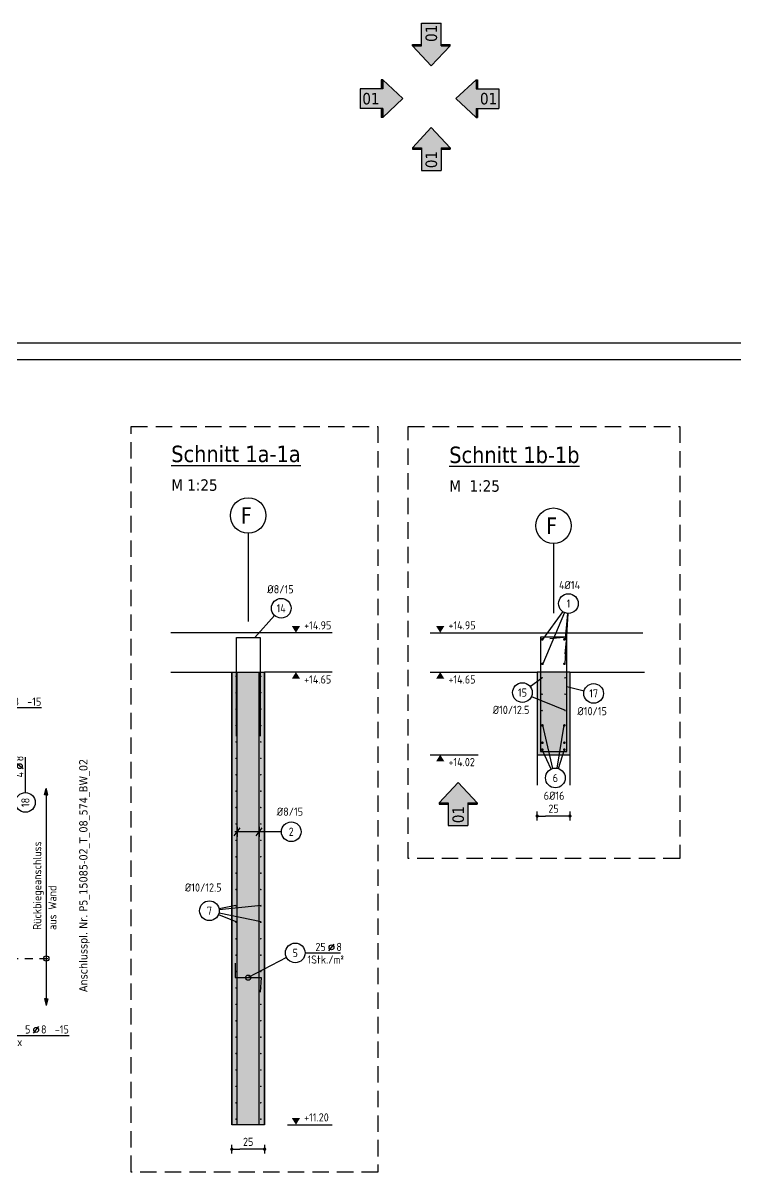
# Model space of a CAD drawing. Extents: x -7 to 75, y 1 to 115.
# Drawn here: x 22.37 to 33.23, y 30.83 to 48.34 of the extents above; entities that cross this region are included whole.
import ezdxf
from ezdxf.enums import TextEntityAlignment as Align

# ---------------------------------------------------------------- set-up
doc = ezdxf.new("R2010")
doc.units = 0
doc.header["$LTSCALE"] = 0.5
for name, pattern in [('AUSGEZOGEN', [1000.01, 1000, 0.01]), ('DASHED', [0.75, 0.5, -0.25]), ('STRICHLINIE', [0.75, 0.5, -0.25]), ('VERDECKT', [0.375, 0.25, -0.125])]:
    doc.linetypes.add(name, pattern=pattern)
for name, color, linetype in [('ACHSEN', 7, 'Continuous'), ('AFU', 7, 'Continuous'), ('BETON', 7, 'Continuous'), ('DETAIL', 7, 'Continuous'), ('grau_hell', 7, 'Continuous'), ('grau_mittel', 7, 'Continuous'), ('HILFE', 7, 'Continuous'), ('index', 7, 'Continuous'), ('koten', 7, 'Continuous'), ('MASSE', 7, 'Continuous'), ('OBJEKT', 7, 'Continuous'), ('RAHMEN', 7, 'Continuous'), ('RND', 7, 'Continuous'), ('RND-1', 7, 'Continuous'), ('SFP_Achsen', 7, 'Continuous'), ('TEXT', 7, 'Continuous')]:
    doc.layers.add(name, color=color, linetype=linetype)
doc.styles.add('helv', font='tahoma.ttf')
doc.styles.add('txt', font='isocp.shx')
doc.linetypes.add('AFU_50K', pattern='A,0.15,["/",Standard,S=0.2,R=0,X=-0.01,Y=-0.1],0.07,["/",Standard,S=0.2,R=0,X=-0.01,Y=-0.1],0.15', length=0.37)
doc.dimstyles.new('DOT_I', dxfattribs={"dimscale": 0.5, "dimtxt": 0.25, "dimasz": 0.25, "dimexe": 0.1, "dimexo": 0.3, "dimgap": 0.1, "dimtad": 1, "dimdec": 3, "dimzin": 3, "dimtxsty": 'txt', "dimblk": 'DOT', "dimblk1": 'DOT', "dimblk2": 'DOT', "dimsah": 1, "dimcen": 0.1, "dimse1": 1, "dimse2": 1, "dimazin": 0, "dimtfac": 1, "dimtdec": 4, "dimtix": 1, "dimtmove": 2, "dimatfit": 3, "dimfxl": 0, "dimtvp": 1, "dimtolj": 1, "dimtzin": 0, "dimarcsym": 0})

# ---------------------------------------------------------------- blocks, each defined once
blk = doc.blocks.new('Pfeillinie')
at = {"layer": 'TEXT', "linetype": 'Continuous'}
blk.add_hatch(color=7, dxfattribs=at).paths.add_polyline_path([(0, 0), (-0.8, 0.2), (-0.8, 0), (-0.8, -0.2)])
at = {"layer": 'TEXT', "color": 7, "linetype": 'Continuous'}
for p, q in [((-0.8, 0), (-0.8, 0.2)), ((-0.8, 0.2), (0, 0)), ((-0.8, 0), (-0.8, -0.2)), ((-0.8, -0.2), (0, 0))]:
    blk.add_line(p, q, dxfattribs=at)
blk = doc.blocks.new('okrd_o')
at = {"layer": 'koten', "color": 7, "linetype": 'Continuous'}
blk.add_solid([(-0.125, 0.202), (0.125, 0.202), (0, 0)], dxfattribs=at)
at = {"layer": 'koten', "style": 'txt'}
blk.add_attdef('OKRD', (0.25, 0.1), '', height=0.25, dxfattribs=at)
blk = doc.blocks.new('DOT')
at = {"layer": 'MASSE', "color": 7, "linetype": 'Continuous'}
for p, q in [((0, 0), (-1, 0)), ((0, 0.54), (0, -0.54))]:
    blk.add_line(p, q, dxfattribs=at)
at = {"layer": 'MASSE', "color": 7, "linetype": 'Continuous', "const_width": 0.2}
blk.add_lwpolyline([(-0.1, 0, 1), (0.1, 0, 1)], format="xyb", close=True, dxfattribs=at)
blk = doc.blocks.new('*D17')
at = {"layer": 'Defpoints', "color": 0, "linetype": 'AUSGEZOGEN', "transparency": 16777216}
for p in [(25.556, 31.174), (25.556, 31.174), (26.056, 31.174)]:
    blk.add_point(p, dxfattribs=at)
at = {"layer": 'MASSE', "color": 0, "linetype": 'AUSGEZOGEN', "lineweight": -2, "transparency": 16777216}
blk.add_line((25.931, 31.174), (25.681, 31.174), dxfattribs=at)
at = {"layer": 'MASSE', "color": 0, "linetype": 'AUSGEZOGEN', "lineweight": -2, "transparency": 16777216, "xscale": 0.125, "yscale": 0.125, "zscale": 0.125, "rotation": 180}
blk.add_blockref('DOT', (25.556, 31.174), dxfattribs=at)
at = {"layer": 'MASSE', "color": 0, "linetype": 'AUSGEZOGEN', "lineweight": -2, "transparency": 16777216, "xscale": 0.125, "yscale": 0.125, "zscale": 0.125}
blk.add_blockref('DOT', (26.056, 31.174), dxfattribs=at)
at = {"layer": 'MASSE', "color": 0, "linetype": 'AUSGEZOGEN', "transparency": 16777216, "insert": (25.806, 31.286), "char_height": 0.125, "attachment_point": 5, "style": 'txt'}
blk.add_mtext('\\A1;25', dxfattribs=at)
blk = doc.blocks.new('okrd_u')
at = {"layer": 'koten', "color": 7, "linetype": 'Continuous'}
blk.add_solid([(-0.125, -0.202), (0.125, -0.202), (0, 0)], dxfattribs=at)
at = {"layer": 'koten', "style": 'txt'}
blk.add_attdef('OKRD', (0.25, -0.35), '', height=0.25, dxfattribs=at)
blk = doc.blocks.new('RND_LEI')
at = {"layer": 'RND', "color": 7, "linetype": 'Continuous'}
blk.add_line((1.022, 0.066), (1.19, 0.27), dxfattribs=at)
for centre, radius in [((0, 0), 0.3), ((1.106, 0.168), 0.075)]:
    blk.add_circle(centre, radius, dxfattribs=at)
at = {"layer": 'RND', "color": 7, "linetype": 'Continuous', "style": 'txt'}
blk.add_attdef('POSL', text='', height=0.25, dxfattribs=at).set_placement((0, 0), align=Align.MIDDLE)
blk.add_attdef('ANZ', text='', height=0.25, dxfattribs=at).set_placement((0.931, 0.057), align=Align.RIGHT)
for tag, p in [('DUM', (1.253, 0.057)), ('ABSTD', (1.674, 0.057)), ('POSTXT', (0.374, -0.327))]:
    blk.add_attdef(tag, p, '', height=0.25, dxfattribs=at)
blk = doc.blocks.new('RND_HIN')
at = {"layer": 'RND', "color": 7, "linetype": 'Continuous'}
blk.add_circle((0, 0), 0.3, dxfattribs=at)
at = {"layer": 'RND', "color": 7, "linetype": 'Continuous', "style": 'txt'}
blk.add_attdef('POSI', text='', height=0.25, dxfattribs=at).set_placement((0, 0), align=Align.MIDDLE)
blk = doc.blocks.new('lei_gre')
at = {"layer": 'RND', "color": 7, "linetype": 'Continuous'}
for p, q in [((-0.09, -0.12), (0.09, 0.12)), ((0, 0.15), (0, -0.15))]:
    blk.add_line(p, q, dxfattribs=at)
blk = doc.blocks.new('A0--19')
at = {"layer": 'RAHMEN'}
blk.add_line((99.9, 84.1), (0, 84.1), dxfattribs=at)
at = {"layer": 'RAHMEN', "color": 5}
blk.add_line((99.4, 83.6), (2, 83.6), dxfattribs=at)
blk = doc.blocks.new('*D23')
at = {"layer": 'Defpoints', "color": 0, "linetype": 'AUSGEZOGEN', "transparency": 16777216}
for p in [(30.211, 36.252), (30.211, 36.252), (30.711, 36.252)]:
    blk.add_point(p, dxfattribs=at)
at = {"layer": 'MASSE', "color": 0, "linetype": 'AUSGEZOGEN', "lineweight": -2, "transparency": 16777216}
blk.add_line((30.586, 36.252), (30.336, 36.252), dxfattribs=at)
at = {"layer": 'MASSE', "color": 0, "linetype": 'AUSGEZOGEN', "lineweight": -2, "transparency": 16777216, "xscale": 0.125, "yscale": 0.125, "zscale": 0.125, "rotation": 180}
blk.add_blockref('DOT', (30.211, 36.252), dxfattribs=at)
at = {"layer": 'MASSE', "color": 0, "linetype": 'AUSGEZOGEN', "lineweight": -2, "transparency": 16777216, "xscale": 0.125, "yscale": 0.125, "zscale": 0.125}
blk.add_blockref('DOT', (30.711, 36.252), dxfattribs=at)
at = {"layer": 'MASSE', "color": 0, "linetype": 'AUSGEZOGEN', "transparency": 16777216, "insert": (30.461, 36.364), "char_height": 0.125, "attachment_point": 5, "style": 'txt'}
blk.add_mtext('\\A1;25', dxfattribs=at)
blk = doc.blocks.new('hin_ind5')
at = {"layer": 'grau_hell', "linetype": 'AUSGEZOGEN'}
h = blk.add_hatch(color=9, dxfattribs=at)
h.dxf.hatch_style = 2
h.paths.add_polyline_path([(0, 0), (0.619, -0.577), (0.619, -0.3), (1.306, -0.3), (1.306, 0.3), (0.619, 0.3), (0.619, 0.577)])
h.paths.add_polyline_path([(0.34, -0.274), (1.311, -0.274), (1.311, 0.274), (0.34, 0.274)], flags=9)
at = {"layer": 'OBJEKT', "linetype": 'AUSGEZOGEN'}
for points in [[(0.619, 0.3), (0.66, 0.3), (0.66, 0.577), (0.619, 0.577)], [(0.619, -0.577), (0.66, -0.577), (0.66, -0.3), (0.619, -0.3)]]:
    blk.add_hatch(color=1, dxfattribs=at).paths.add_polyline_path(points)
at = {"layer": 'OBJEKT', "color": 1, "linetype": 'AUSGEZOGEN'}
for p, q in [((0, 0), (0.619, 0.577)), ((0.619, 0.577), (0.619, 0.3)), ((0.619, 0.577), (0.66, 0.577)), ((0.66, 0.577), (0.66, 0.3)), ((0, 0), (0.619, -0.577)), ((0.619, 0.3), (1.306, 0.3)), ((1.306, 0.3), (1.306, -0.3)), ((0.619, -0.3), (0.619, -0.577)), ((0.619, -0.3), (1.306, -0.3)), ((0.66, -0.3), (0.66, -0.577))]:
    blk.add_line(p, q, dxfattribs=at)
at = {"layer": 'OBJEKT', "color": 7, "linetype": 'AUSGEZOGEN'}
blk.add_line((0.619, -0.577), (0.66, -0.577), dxfattribs=at)
at = {"layer": 'index', "color": 1, "linetype": 'Continuous', "style": 'helv'}
blk.add_attdef('INDEX', text='', height=0.35, rotation=360, dxfattribs=at).set_placement((1.259, 0), align=Align.MIDDLE_RIGHT)

msp = doc.modelspace()

# ---------------------------------------------------------------- hatches: boundary and pattern name
at = {"layer": 'grau_mittel'}
for points in [[(25.5558, 31.5463), (26.0558, 31.5463), (26.0558, 38.4463), (25.5558, 38.4463)], [(30.7111, 38.4463), (30.2111, 38.4463), (30.2111, 37.1863), (30.7111, 37.1863)]]:
    msp.add_hatch(color=61, dxfattribs=at).paths.add_polyline_path(points)

# ---------------------------------------------------------------- linework, layer by layer
at = {"layer": 'ACHSEN', "color": 140, "linetype": 'AUSGEZOGEN'}
for p, q in [((25.8058, 40.5629), (25.8058, 39.2158)), ((30.4611, 40.4065), (30.4611, 39.3446))]:
    msp.add_line(p, q, dxfattribs=at)
at = {"layer": 'AFU', "color": 8, "linetype": 'AFU_50K'}
for p, q in [((25.5558, 38.4463), (26.0558, 38.4463)), ((30.7111, 38.4463), (30.2111, 38.4463)), ((26.0558, 31.5463), (25.5558, 31.5463))]:
    msp.add_line(p, q, dxfattribs=at)
at = {"layer": 'BETON', "color": 6, "linetype": 'AUSGEZOGEN', "lineweight": 25}
msp.add_line((27.0872, 39.0463), (24.6245, 39.0463), dxfattribs=at)
at = {"layer": 'BETON', "color": 6, "linetype": 'AUSGEZOGEN'}
for p, q in [((28.5779, 39.0463), (31.8242, 39.0463)), ((24.6245, 38.4463), (25.5558, 38.4463)), ((27.0872, 38.4463), (26.0558, 38.4463)), ((28.5779, 38.4463), (30.2111, 38.4463)), ((30.2111, 38.4463), (30.2111, 37.1863)), ((30.7111, 38.4463), (30.7111, 37.1863)), ((30.7111, 38.4463), (31.8472, 38.4463)), ((30.2111, 37.1863), (30.7111, 37.1863))]:
    msp.add_line(p, q, dxfattribs=at)
at = {"layer": 'BETON', "color": 6, "linetype": 'AUSGEZOGEN', "lineweight": 35}
for p, q in [((25.5558, 38.4463), (25.5558, 31.5463)), ((26.0558, 38.4463), (26.0558, 31.5463))]:
    msp.add_line(p, q, dxfattribs=at)
at = {"layer": 'DETAIL', "color": 102, "linetype": 'STRICHLINIE'}
for points in [[(24.0233, 30.8257), (24.0233, 42.1889), (27.7847, 42.1889), (27.7847, 30.8257)], [(28.2422, 35.6045), (28.2422, 42.1889), (32.3837, 42.1889), (32.3837, 35.6045)]]:
    msp.add_lwpolyline(points, close=True, dxfattribs=at)
at = {"layer": 'HILFE', "color": 102, "linetype": 'AUSGEZOGEN'}
for p, q in [((28.5779, 37.1863), (29.3131, 37.1863)), ((26.4044, 31.5463), (27.0872, 31.5463))]:
    msp.add_line(p, q, dxfattribs=at)
at = {"layer": 'OBJEKT', "color": 7, "linetype": 'AUSGEZOGEN'}
for p, q in [((30.2111, 37.1863), (30.2111, 36.7227)), ((30.7111, 37.1863), (30.7111, 36.7227))]:
    msp.add_line(p, q, dxfattribs=at)
at = {"layer": 'RND', "color": 102, "linetype": 'AUSGEZOGEN'}
for p, q in [((26.2089, 39.3074), (25.9079, 38.9718)), ((30.6001, 39.3691), (30.2917, 38.9407)), ((30.6294, 39.3527), (30.2991, 38.5712)), ((30.6791, 39.3411), (30.6352, 38.5787)), ((30.6742, 39.3414), (30.639, 38.9519)), ((30.106, 38.2253), (30.2799, 38.3592)), ((30.9263, 38.1565), (30.6611, 38.2214)), ((30.1258, 38.0764), (30.6363, 37.8652)), ((30.4517, 36.9779), (30.2984, 37.6394)), ((30.5153, 36.9802), (30.6227, 37.637)), ((30.4253, 36.9685), (30.2937, 37.2506)), ((30.5346, 36.9754), (30.6274, 37.2647)), ((26.3116, 36.0123), (25.6019, 36.0123)), ((25.3621, 34.8401), (25.6155, 34.8944)), ((25.3645, 34.8249), (26.0041, 34.8944)), ((25.3541, 34.7517), (25.6155, 34.6444)), ((25.3622, 34.7781), (26.0041, 34.6444)), ((26.3906, 34.0959), (25.8061, 33.7888))]:
    msp.add_line(p, q, dxfattribs=at)
at = {"layer": 'RND', "color": 7, "linetype": 'AUSGEZOGEN'}
for p, q in [((21.7509, 37.9048), (22.6572, 37.9048)), ((22.4093, 36.6091), (22.4093, 37.1491)), ((26.6734, 34.1656), (27.2134, 34.1656)), ((22.1708, 32.9082), (23.077, 32.9082))]:
    msp.add_line(p, q, dxfattribs=at)
at = {"layer": 'RND', "color": 102, "linetype": 'VERDECKT'}
msp.add_line((21.9497, 34.0806), (22.7775, 34.0806), dxfattribs=at)
at = {"layer": 'RND', "color": 1, "linetype": 'AUSGEZOGEN'}
for points in [[(25.6289, 37.4718), (25.6289, 38.9718), (25.9889, 38.9718), (25.9889, 37.4718)], [(30.6384, 38.7173), (30.6611, 38.9763), (30.2611, 38.9763), (30.2611, 37.2363), (30.6611, 37.2363), (30.6611, 38.9763), (30.4021, 38.9536)], [(25.6387, 31.5463), (25.6387, 38.4463)], [(25.9729, 31.5463), (25.9729, 38.4463)]]:
    msp.add_lwpolyline(points, dxfattribs=at)
at = {"layer": 'RND', "color": 7, "linetype": 'AUSGEZOGEN'}
for points, const_width in [([(30.2811, 38.9454, 1), (30.3011, 38.9454, 1)], 0.02), ([(30.6163, 38.9454, 1), (30.6363, 38.9454, 1)], 0.02), ([(30.2811, 38.5725, 1), (30.3011, 38.5725, 1)], 0.02), ([(30.6163, 38.5725, 1), (30.6363, 38.5725, 1)], 0.02), ([(25.6155, 38.3812, 1), (25.6275, 38.3812, 1)], 0.012), ([(25.9921, 38.3812, 1), (26.0041, 38.3812, 1)], 0.012), ([(30.2799, 38.3592, 1), (30.2919, 38.3592, 1)], 0.012), ([(30.6423, 38.3592, -1), (30.6303, 38.3592, -1)], 0.012), ([(25.6155, 38.1312, 1), (25.6275, 38.1312, 1)], 0.012), ([(25.9921, 38.1312, 1), (26.0041, 38.1312, 1)], 0.012), ([(30.2799, 38.1092, 1), (30.2919, 38.1092, 1)], 0.012), ([(30.6423, 38.1092, -1), (30.6303, 38.1092, -1)], 0.012), ([(25.6155, 37.8812, 1), (25.6275, 37.8812, 1)], 0.012), ([(25.9921, 37.8812, 1), (26.0041, 37.8812, 1)], 0.012), ([(30.2799, 37.8592, 1), (30.2919, 37.8592, 1)], 0.012), ([(30.6423, 37.8592, -1), (30.6303, 37.8592, -1)], 0.012), ([(25.6155, 37.6312, 1), (25.6275, 37.6312, 1)], 0.012), ([(25.9921, 37.6312, 1), (26.0041, 37.6312, 1)], 0.012), ([(30.2811, 37.633, 1), (30.3011, 37.633, 1)], 0.02), ([(30.6163, 37.633, 1), (30.6363, 37.633, 1)], 0.02), ([(25.6155, 37.3812, 1), (25.6275, 37.3812, 1)], 0.012), ([(25.9921, 37.3812, 1), (26.0041, 37.3812, 1)], 0.012), ([(30.2811, 37.3687, 1), (30.3011, 37.3687, 1)], 0.02), ([(30.6163, 37.3687, 1), (30.6363, 37.3687, 1)], 0.02), ([(25.6155, 37.1312, 1), (25.6275, 37.1312, 1)], 0.012), ([(25.9921, 37.1312, 1), (26.0041, 37.1312, 1)], 0.012), ([(30.2811, 37.2644, 1), (30.3011, 37.2644, 1)], 0.02), ([(30.6163, 37.2644, 1), (30.6363, 37.2644, 1)], 0.02), ([(25.6155, 36.8812, 1), (25.6275, 36.8812, 1)], 0.012), ([(25.9921, 36.8812, 1), (26.0041, 36.8812, 1)], 0.012), ([(25.6155, 36.6312, 1), (25.6275, 36.6312, 1)], 0.012), ([(25.9921, 36.6312, 1), (26.0041, 36.6312, 1)], 0.012), ([(25.6155, 36.3812, 1), (25.6275, 36.3812, 1)], 0.012), ([(25.9921, 36.3812, 1), (26.0041, 36.3812, 1)], 0.012), ([(25.6155, 36.1312, 1), (25.6275, 36.1312, 1)], 0.012), ([(25.9921, 36.1312, 1), (26.0041, 36.1312, 1)], 0.012), ([(25.6155, 35.8812, 1), (25.6275, 35.8812, 1)], 0.012), ([(25.9921, 35.8812, 1), (26.0041, 35.8812, 1)], 0.012), ([(25.6155, 35.6312, 1), (25.6275, 35.6312, 1)], 0.012), ([(25.9921, 35.6312, 1), (26.0041, 35.6312, 1)], 0.012), ([(25.6155, 35.3812, 1), (25.6275, 35.3812, 1)], 0.012), ([(25.9921, 35.3812, 1), (26.0041, 35.3812, 1)], 0.012), ([(25.6155, 35.1312, 1), (25.6275, 35.1312, 1)], 0.012), ([(25.9921, 35.1312, 1), (26.0041, 35.1312, 1)], 0.012), ([(25.6155, 34.8812, 1), (25.6275, 34.8812, 1)], 0.012), ([(25.9921, 34.8812, 1), (26.0041, 34.8812, 1)], 0.012), ([(25.6155, 34.6312, 1), (25.6275, 34.6312, 1)], 0.012), ([(25.9921, 34.6312, 1), (26.0041, 34.6312, 1)], 0.012), ([(25.6155, 34.3812, 1), (25.6275, 34.3812, 1)], 0.012), ([(25.9921, 34.3812, 1), (26.0041, 34.3812, 1)], 0.012), ([(25.6155, 34.1312, 1), (25.6275, 34.1312, 1)], 0.012), ([(25.9921, 34.1312, 1), (26.0041, 34.1312, 1)], 0.012), ([(25.6155, 33.8812, 1), (25.6275, 33.8812, 1)], 0.012), ([(25.9921, 33.8812, 1), (26.0041, 33.8812, 1)], 0.012), ([(25.6155, 33.6312, 1), (25.6275, 33.6312, 1)], 0.012), ([(25.9921, 33.6312, 1), (26.0041, 33.6312, 1)], 0.012), ([(25.6155, 33.3812, 1), (25.6275, 33.3812, 1)], 0.012), ([(25.9921, 33.3812, 1), (26.0041, 33.3812, 1)], 0.012), ([(25.6155, 33.1312, 1), (25.6275, 33.1312, 1)], 0.012), ([(25.9921, 33.1312, 1), (26.0041, 33.1312, 1)], 0.012), ([(25.6155, 32.8812, 1), (25.6275, 32.8812, 1)], 0.012), ([(25.9921, 32.8812, 1), (26.0041, 32.8812, 1)], 0.012), ([(25.6155, 32.6312, 1), (25.6275, 32.6312, 1)], 0.012), ([(25.9921, 32.6312, 1), (26.0041, 32.6312, 1)], 0.012), ([(25.6155, 32.3812, 1), (25.6275, 32.3812, 1)], 0.012), ([(25.9921, 32.3812, 1), (26.0041, 32.3812, 1)], 0.012), ([(25.6155, 32.1312, 1), (25.6275, 32.1312, 1)], 0.012), ([(25.9921, 32.1312, 1), (26.0041, 32.1312, 1)], 0.012), ([(25.6155, 31.8812, 1), (25.6275, 31.8812, 1)], 0.012), ([(25.9921, 31.8812, 1), (26.0041, 31.8812, 1)], 0.012), ([(25.6155, 31.6312, 1), (25.6275, 31.6312, 1)], 0.012), ([(25.9921, 31.6312, 1), (26.0041, 31.6312, 1)], 0.012)]:
    msp.add_lwpolyline(points, format="xyb", close=True, dxfattribs=dict(at, const_width=const_width))
at = {"layer": 'RND', "color": 102, "linetype": 'AUSGEZOGEN'}
msp.add_lwpolyline([(22.7275, 36.6729), (22.7275, 33.3653)], dxfattribs=at)
at = {"layer": 'RND', "color": 7, "linetype": 'AUSGEZOGEN'}
for centre in [(22.7275, 34.0806), (25.8061, 33.7888)]:
    msp.add_circle(centre, 0.04, dxfattribs=at)
at = {"layer": 'RND-1', "color": 1, "linetype": 'AUSGEZOGEN'}
msp.add_lwpolyline([(25.6061, 34.0088), (25.6061, 33.7888), (26.0061, 33.7888), (25.9869, 33.5696)], dxfattribs=at)
at = {"layer": 'SFP_Achsen', "color": 7, "linetype": 'AUSGEZOGEN'}
for centre in [(25.8058, 40.8334), (30.4611, 40.6769)]:
    msp.add_circle(centre, 0.2705, dxfattribs=at)

# ---------------------------------------------------------------- block references
at = {"layer": 'koten', "color": 7, "linetype": 'DASHED', "xscale": 0.5, "yscale": 0.5, "zscale": 0.5}
for name, p, values in [('okrd_o', (26.5339, 39.0463), {'OKRD': '+14.95'}), ('okrd_u', (28.7335, 38.4463), {'OKRD': '+14.65'}), ('okrd_u', (28.7335, 37.1863), {'OKRD': '+14.02'})]:
    msp.add_blockref(name, p, dxfattribs=at).add_auto_attribs(values)
at = {"layer": 'koten', "color": 7, "linetype": 'AUSGEZOGEN', "xscale": 0.5, "yscale": 0.5, "zscale": 0.5}
for name, p, values in [('okrd_o', (28.7335, 39.0463), {'OKRD': '+14.95'}), ('okrd_u', (26.5339, 38.4463), {'OKRD': '+14.65'})]:
    msp.add_blockref(name, p, dxfattribs=at).add_auto_attribs(values)
at = {"layer": 'koten', "color": 7, "linetype": 'AUSGEZOGEN'}
ref = msp.add_blockref('okrd_o', (26.5339, 31.5463), dxfattribs=dict(at, xscale=0.5, yscale=0.5, zscale=0.5))
ref.add_attrib('OKRD', '+11.20', (26.6589, 31.5963), dxfattribs={"layer": '0', "color": 0, "linetype": 'ByBlock', "height": 0.125, "style": 'txt'})
at = {"layer": 'RAHMEN', "color": 191, "linetype": 'AUSGEZOGEN', "xscale": 0.5, "yscale": 0.5, "zscale": 0.5}
msp.add_blockref('A0--19', (6.0012, 1.4073), dxfattribs=at)
at = {"layer": 'RND', "color": 7, "linetype": 'AUSGEZOGEN', "xscale": 0.5, "yscale": 0.5, "zscale": 0.5, "rotation": 90}
for name, p, values in [('hin_ind5', (28.5969, 47.6848), {'INDEX': '01'}), ('RND_LEI', (22.4093, 36.4591), {'POSL': '18', 'DUM': '8', 'ANZ': '4'})]:
    msp.add_blockref(name, p, dxfattribs=at).add_auto_attribs(values)
at = {"layer": 'RND', "color": 7, "linetype": 'AUSGEZOGEN'}
ref = msp.add_blockref('hin_ind5', (28.1656, 47.1869), dxfattribs=dict(at, xscale=-0.5, yscale=0.5, zscale=0.5))
ref.add_attrib('INDEX', '01', dxfattribs={"layer": 'index', "color": 1, "linetype": 'Continuous', "height": 0.175, "style": 'helv'}).set_placement((27.8084, 47.1869), align=Align.MIDDLE_RIGHT)
at = {"layer": 'RND', "color": 7, "linetype": 'AUSGEZOGEN', "xscale": 0.5, "yscale": 0.5, "zscale": 0.5}
for name, p, values in [('hin_ind5', (28.9724, 47.1869), {'INDEX': '01'}), ('RND_HIN', (30.6878, 39.4908), {'POSI': '1'}), ('RND_HIN', (26.309, 39.4191), {'POSI': '14'}), ('RND_HIN', (29.9872, 38.1338), {'POSI': '15'}), ('RND_HIN', (31.0721, 38.1209), {'POSI': '17'}), ('RND_LEI', (21.6009, 37.9048), {'POSL': '9', 'DUM': '8', 'ANZ': '5', 'ABSTD': '-15'}), ('RND_HIN', (30.4887, 36.8326), {'POSI': '6'}), ('RND_HIN', (26.4616, 36.0123), {'POSI': '2'}), ('RND_HIN', (25.2154, 34.8087), {'POSI': '7'}), ('RND_LEI', (26.5234, 34.1656), {'POSL': '5', 'DUM': '8', 'ANZ': '25', 'POSTXT': '1Stk./m²'}), ('RND_LEI', (22.0208, 32.9082), {'POSL': '3', 'DUM': '8', 'ANZ': '5', 'ABSTD': '-15', 'POSTXT': '2x'})]:
    msp.add_blockref(name, p, dxfattribs=at).add_auto_attribs(values)
at = {"layer": 'RND', "color": 7, "linetype": 'AUSGEZOGEN'}
ref = msp.add_blockref('hin_ind5', (28.5969, 46.747), dxfattribs=dict(at, xscale=-0.5, yscale=0.5, zscale=0.5, rotation=90))
ref.add_attrib('INDEX', '01', dxfattribs={"layer": 'index', "color": 1, "linetype": 'Continuous', "height": 0.175, "rotation": 90, "style": 'helv'}).set_placement((28.5969, 46.3898), align=Align.MIDDLE_RIGHT)
at = {"layer": 'RND', "color": 102, "linetype": 'AUSGEZOGEN', "xscale": 0.125, "yscale": 0.125, "zscale": 0.125}
for p, rotation in [((22.7275, 36.6729), 90.00000000000001), ((22.7275, 33.3653), 270)]:
    msp.add_blockref('Pfeillinie', p, dxfattribs=dict(at, rotation=rotation))
at = {"layer": 'RND', "color": 7, "linetype": 'AUSGEZOGEN'}
ref = msp.add_blockref('hin_ind5', (29.0068, 36.7631), dxfattribs=dict(at, xscale=-0.5, yscale=0.5, zscale=0.5, rotation=90))
ref.add_attrib('INDEX', '01', dxfattribs={"layer": 'index', "color": 1, "linetype": 'Continuous', "height": 0.175, "rotation": 90, "style": 'helv'}).set_placement((29.0068, 36.4059), align=Align.MIDDLE_RIGHT)
at = {"layer": 'RND', "color": 7, "linetype": 'AUSGEZOGEN', "xscale": 0.5, "yscale": 0.5, "zscale": 0.5}
for p in [(25.6387, 36.0123), (25.9729, 36.0123)]:
    msp.add_blockref('lei_gre', p, dxfattribs=at)

# ---------------------------------------------------------------- texts
at = {"layer": 'SFP_Achsen', "color": 6, "linetype": 'AUSGEZOGEN', "style": 'helv'}
for p in [(25.6917, 40.709), (30.347, 40.5526)]:
    msp.add_text('F', height=0.25, dxfattribs=at).set_placement(p)
at = {"layer": 'TEXT', "color": 6, "linetype": 'AUSGEZOGEN', "style": 'helv'}
for s, p in [('%%uSchnitt 1a-1a', (24.6328, 41.6472)), ('%%uSchnitt 1b-1b', (28.8706, 41.6331))]:
    msp.add_text(s, height=0.25, dxfattribs=at).set_placement(p)
at = {"layer": 'TEXT', "color": 1, "linetype": 'AUSGEZOGEN', "style": 'helv'}
for s, p in [('M 1:25', (24.6328, 41.2097)), ('M  1:25', (28.8706, 41.1956))]:
    msp.add_text(s, height=0.175, dxfattribs=at).set_placement(p)
at = {"layer": 'TEXT', "color": 7, "linetype": 'AUSGEZOGEN', "style": 'txt'}
for s, p in [('%%C8/15', (26.0971, 39.6466)), ('4%%C14', (30.5439, 39.7105)), ('%%C10/12.5', (29.5338, 37.8078)), ('%%C10/15', (30.8252, 37.788)), ('6%%C16', (30.3112, 36.499)), ('%%C8/15', (26.2417, 36.2558)), ('%%C10/12.5', (24.8414, 35.1))]:
    msp.add_text(s, height=0.125, dxfattribs=at).set_placement(p)
at = {"layer": 'TEXT', "color": 7, "linetype": 'AUSGEZOGEN'}
for s, style, p in [('Anschlusspl. Nr. P5_15085-02_T_08_574_BW_02', 'helv', (23.3553, 33.5683)), ('Rückbiegeanschluss', 'txt', (22.6515, 34.5156)), ('aus Wand ', 'txt', (22.8829, 34.5156))]:
    msp.add_text(s, height=0.125, rotation=90, dxfattribs=dict(at, style=style)).set_placement(p)

# ---------------------------------------------------------------- dimensions: what is measured, and where the dimension line sits
at = {"layer": 'MASSE', "color": 7, "linetype": 'AUSGEZOGEN'}
for base, p1, p2, picture, middle in [((30.2111, 36.2517), (30.7111, 36.2517), (30.2111, 36.2517), '*D23', (30.4611, 36.3643)), ((25.5558, 31.1739), (26.0558, 31.1739), (25.5558, 31.1739), '*D17', (25.8058, 31.2864))]:
    dim = msp.add_linear_dim(base=base, p1=p1, p2=p2, dimstyle='DOT_I', override={"dimdec": 0, "dimlfac": 50}, dxfattribs=at)
    dim.commit()
    dim.dimension.update_dxf_attribs({"geometry": picture, "text_midpoint": middle})

doc.saveas('drawing.dxf')
